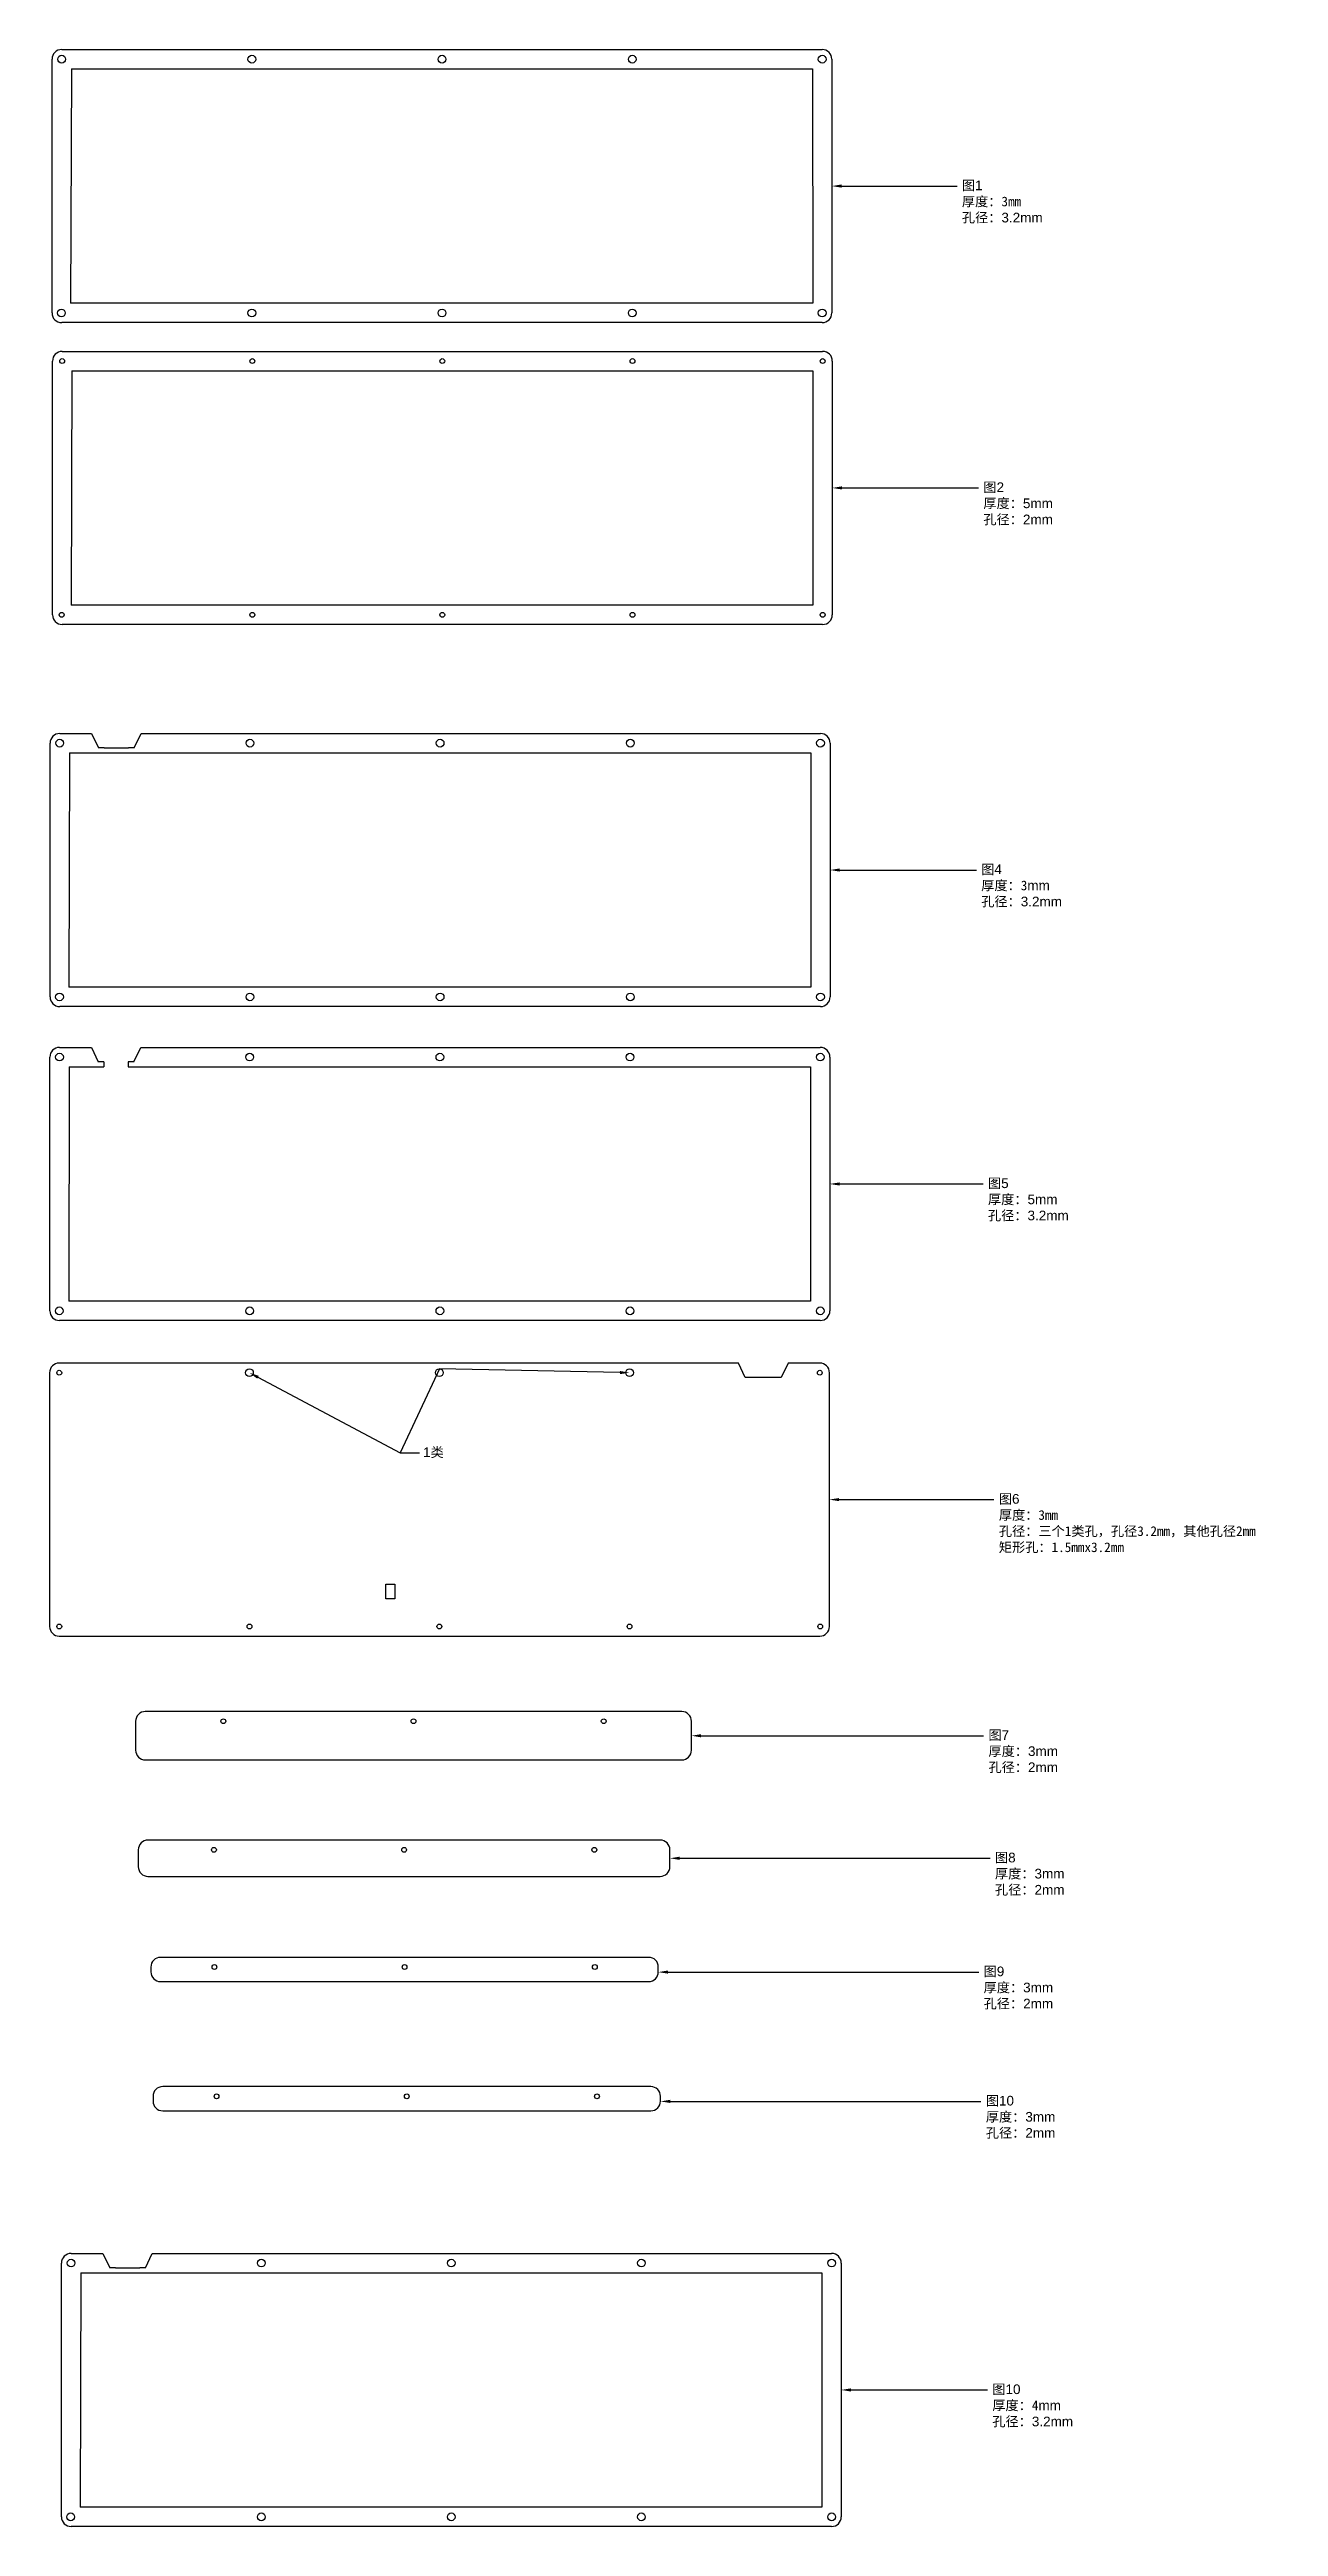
# Model space of a CAD drawing. Header units: millimetres. Extents: x 2374 to 2882, y 1235 to 2259.
import ezdxf
from ezdxf import colors
from ezdxf.entities.mleader import LeaderData, LeaderLine
from ezdxf.math import Vec2, Vec3

# ---------------------------------------------------------------- set-up
doc = ezdxf.new("R2010")
doc.units = ezdxf.units.MM
doc.styles.get("Standard").update_dxf_attribs({"font": 'arial.ttf'})

msp = doc.modelspace()

# ---------------------------------------------------------------- linework, layer by layer
for p, q in [((2374.7, 2150.5), (2374.7, 2255.5)), ((2378.7, 2259.5), (2693.4, 2259.5)), ((2697.4, 2255.5), (2697.4, 2150.5)), ((2382.7, 2251.5), (2382.4, 2154.5)), ((2382.7, 2251.5), (2689.4, 2251.5)), ((2689.4, 2251.5), (2689.5, 2154.5)), ((2689.5, 2154.5), (2382.4, 2154.5)), ((2693.4, 2146.5), (2378.7, 2146.5)), ((2378.9, 2134.6), (2693.6, 2134.6)), ((2374.9, 2025.6), (2374.9, 2130.6)), ((2382.9, 2126.6), (2382.6, 2029.6)), ((2382.9, 2126.6), (2689.6, 2126.6)), ((2689.6, 2126.6), (2689.6, 2029.6)), ((2697.6, 2130.6), (2697.6, 2025.6)), ((2689.6, 2029.6), (2382.6, 2029.6)), ((2693.6, 2021.6), (2378.9, 2021.6)), ((2373.9, 1867.5), (2373.9, 1972.5)), ((2377.9, 1976.5), (2391.1, 1976.5)), ((2381.9, 1968.5), (2381.7, 1871.5)), ((2381.9, 1968.5), (2396.3, 1968.5)), ((2391.1, 1976.5), (2393.9, 1970.5)), ((2396.3, 1970.5), (2393.9, 1970.5)), ((2396.3, 1970.5), (2406.3, 1970.5)), ((2396.3, 1968.5), (2406.3, 1968.5)), ((2408.7, 1970.5), (2406.3, 1970.5)), ((2406.3, 1968.5), (2688.7, 1968.5)), ((2408.7, 1970.5), (2411.6, 1976.5)), ((2411.6, 1976.5), (2692.7, 1976.5)), ((2688.7, 1968.5), (2688.7, 1871.5)), ((2696.7, 1972.5), (2696.7, 1867.5)), ((2688.7, 1871.5), (2381.7, 1871.5)), ((2692.7, 1863.5), (2377.9, 1863.5)), ((2377.8, 1846.6), (2391, 1846.6)), ((2391, 1846.6), (2393.8, 1840.6)), ((2408.6, 1840.6), (2411.4, 1846.6)), ((2411.4, 1846.6), (2692.6, 1846.6)), ((2373.8, 1737.6), (2373.8, 1842.6)), ((2381.8, 1838.6), (2381.6, 1741.6)), ((2381.8, 1838.6), (2396.2, 1838.6)), ((2396.2, 1840.6), (2393.8, 1840.6)), ((2396.2, 1840.6), (2396.2, 1838.6)), ((2408.6, 1840.6), (2406.2, 1840.6)), ((2406.2, 1840.6), (2406.2, 1838.6)), ((2406.2, 1838.6), (2688.6, 1838.6)), ((2688.6, 1838.6), (2688.6, 1741.6)), ((2696.6, 1842.6), (2696.6, 1737.6)), ((2692.6, 1733.6), (2377.8, 1733.6)), ((2688.6, 1741.6), (2381.6, 1741.6)), ((2373.7, 1712), (2373.7, 1607)), ((2658.8, 1716), (2377.7, 1716)), ((2661.6, 1710), (2658.8, 1716)), ((2679.3, 1716), (2676.4, 1710)), ((2692.4, 1716), (2679.3, 1716)), ((2696.4, 1607), (2696.4, 1712)), ((2676.4, 1710), (2661.6, 1710)), ((2377.7, 1603), (2692.4, 1603)), ((2378.6, 1238.6), (2378.6, 1343.6)), ((2382.6, 1347.6), (2395.7, 1347.6)), ((2395.7, 1347.6), (2398.6, 1341.6)), ((2413.4, 1341.6), (2416.2, 1347.6)), ((2416.2, 1347.6), (2697.3, 1347.6)), ((2701.3, 1343.6), (2701.3, 1238.6)), ((2386.6, 1339.6), (2386.3, 1242.6)), ((2386.6, 1339.6), (2401, 1339.6)), ((2401, 1341.6), (2398.6, 1341.6)), ((2401, 1341.6), (2411, 1341.6)), ((2401, 1339.6), (2411, 1339.6)), ((2413.4, 1341.6), (2411, 1341.6)), ((2411, 1339.6), (2693.3, 1339.6)), ((2693.3, 1339.6), (2693.3, 1242.6)), ((2693.3, 1242.6), (2386.3, 1242.6)), ((2697.3, 1234.6), (2382.6, 1234.6))]:
    msp.add_line(p, q)
msp.add_lwpolyline([(2512.9, 1624.5), (2516.6, 1624.5), (2516.6, 1618.5), (2512.9, 1618.5)], close=True)
for points in [[(2413.3, 1551.8), (2635.3, 1551.8, 0.414214), (2639.3, 1555.8), (2639.3, 1567.8, 0.414214), (2635.3, 1571.8), (2413.3, 1571.8, 0.414214), (2409.3, 1567.8), (2409.3, 1555.8, 0.414214)], [(2414.4, 1503.6), (2626.4, 1503.6, 0.414214), (2630.4, 1507.6), (2630.4, 1514.6, 0.414214), (2626.4, 1518.6), (2414.4, 1518.6, 0.414214), (2410.4, 1514.6), (2410.4, 1507.6, 0.414214)], [(2621.6, 1470.1), (2419.6, 1470.1, 0.414214), (2415.6, 1466.1), (2415.6, 1464.1, 0.414214), (2419.6, 1460.1), (2621.6, 1460.1, 0.414214), (2625.6, 1464.1), (2625.6, 1466.1, 0.414214)], [(2622.5, 1416.6), (2420.5, 1416.6, 0.414214), (2416.5, 1412.6), (2416.5, 1410.6, 0.414214), (2420.5, 1406.6), (2622.5, 1406.6, 0.414214), (2626.5, 1410.6), (2626.5, 1412.6, 0.414214)]]:
    msp.add_lwpolyline(points, format="xyb", close=True)
for centre, radius in [((2378.7, 2255.5), 1.6), ((2457.4, 2255.5), 1.6), ((2536.1, 2255.5), 1.6), ((2614.8, 2255.5), 1.6), ((2693.4, 2255.5), 1.6), ((2378.6, 2150.5), 1.6), ((2457.4, 2150.5), 1.6), ((2536.1, 2150.5), 1.6), ((2614.8, 2150.5), 1.6), ((2693.4, 2150.5), 1.6), ((2378.9, 2130.6), 1), ((2457.6, 2130.6), 1), ((2536.2, 2130.6), 1), ((2614.9, 2130.6), 1), ((2693.6, 2130.6), 1), ((2378.7, 2025.6), 1), ((2457.6, 2025.6), 1), ((2536.2, 2025.6), 1), ((2614.9, 2025.6), 1), ((2693.6, 2025.6), 1), ((2377.9, 1972.5), 1.6), ((2456.6, 1972.5), 1.6), ((2535.3, 1972.5), 1.6), ((2614, 1972.5), 1.6), ((2692.7, 1972.5), 1.6), ((2377.8, 1867.5), 1.6), ((2456.6, 1867.5), 1.6), ((2535.3, 1867.5), 1.6), ((2614, 1867.5), 1.6), ((2692.7, 1867.5), 1.6), ((2377.8, 1842.6), 1.6), ((2456.5, 1842.6), 1.6), ((2535.2, 1842.6), 1.6), ((2613.9, 1842.6), 1.6), ((2692.6, 1842.6), 1.6), ((2377.7, 1737.6), 1.6), ((2456.5, 1737.6), 1.6), ((2535.2, 1737.6), 1.6), ((2613.9, 1737.6), 1.6), ((2692.6, 1737.6), 1.6), ((2377.7, 1712), 1), ((2456.4, 1712), 1.6), ((2535, 1712), 1.6), ((2613.7, 1712), 1.6), ((2692.4, 1712), 1), ((2377.7, 1607), 1), ((2456.4, 1607), 1), ((2535, 1607), 1), ((2613.7, 1607), 1), ((2692.6, 1607), 1), ((2445.6, 1567.8), 1), ((2524.3, 1567.8), 1), ((2603, 1567.8), 1), ((2441.7, 1514.6), 1), ((2520.4, 1514.6), 1), ((2599.1, 1514.6), 1), ((2441.9, 1466.1), 1), ((2520.6, 1466.1), 1), ((2599.3, 1466.1), 1), ((2442.8, 1412.6), 1), ((2521.5, 1412.6), 1), ((2600.2, 1412.6), 1), ((2382.6, 1343.6), 1.6), ((2461.3, 1343.6), 1.6), ((2539.9, 1343.6), 1.6), ((2618.6, 1343.6), 1.6), ((2697.3, 1343.6), 1.6), ((2382.4, 1238.6), 1.6), ((2461.3, 1238.6), 1.6), ((2539.9, 1238.6), 1.6), ((2618.6, 1238.6), 1.6), ((2697.3, 1238.6), 1.6)]:
    msp.add_circle(centre, radius)
for centre, start, end in [((2378.7, 2255.5), 90, 180), ((2693.4, 2255.5), 0, 90), ((2378.7, 2150.5), 180, 270), ((2693.4, 2150.5), 270, 0), ((2378.9, 2130.6), 90, 180), ((2693.6, 2130.6), 0, 90), ((2378.9, 2025.6), 180, 270), ((2693.6, 2025.6), 270, 0), ((2377.9, 1972.5), 90, 180), ((2692.7, 1972.5), 0, 90), ((2377.9, 1867.5), 180, 270), ((2692.7, 1867.5), 270, 0), ((2377.8, 1842.6), 90, 180), ((2692.6, 1842.6), 0, 90), ((2377.8, 1737.6), 180, 270), ((2692.6, 1737.6), 270, 0), ((2377.7, 1712), 90, 180), ((2692.4, 1712), 0, 90), ((2377.7, 1607), 180, 270), ((2692.4, 1607), 270, 0), ((2382.6, 1343.6), 90, 180), ((2697.3, 1343.6), 0, 90), ((2382.6, 1238.6), 180, 270), ((2697.3, 1238.6), 270, 0)]:
    msp.add_arc(centre, 4, start, end)

# ---------------------------------------------------------------- leaders
ml = msp.add_multileader_mtext('Standard')
ml.set_content('{\\fSimSun|b0|i0|c134|p2;图}1\\P{\\fSimSun|b0|i0|c134|p2;厚度：3mm}\\P{\\fSimSun|b0|i0|c134|p2;孔径：}3.2mm', color=256)
ml.set_leader_properties()
ml.build(insert=Vec2(0, 0))
ctx = ml.context
ctx.base_point, ctx.plane_origin = Vec3(2749.2, 2203), Vec3(2697.4, 2203)
notes = []
notes.append((ctx, [(0, (1, 1, 0), (2741.2, 2203), (1, 0), 8, [(0, [(2697.4, 2203)], 0, [])])]))
ctx.mtext.insert, ctx.mtext.flow_direction = Vec3(2751.2, 2205.3), 5
ml = msp.add_multileader_mtext('Standard')
ml.set_content('{\\fSimSun|b0|i0|c134|p2;图}2\\P{\\fSimSun|b0|i0|c134|p2;厚度：}5mm\\P{\\fSimSun|b0|i0|c134|p2;孔径：}2mm', color=256)
ml.set_leader_properties()
ml.build(insert=Vec2(0, 0))
ctx = ml.context
ctx.base_point, ctx.plane_origin = Vec3(2758.1, 2078.1), Vec3(2697.6, 2078.1)
notes.append((ctx, [(0, (1, 1, 0), (2750.1, 2078.1), (1, 0), 8, [(0, [(2697.6, 2078.1)], 0, [])])]))
ctx.mtext.insert, ctx.mtext.flow_direction = Vec3(2760.1, 2080.4), 5
ml = msp.add_multileader_mtext('Standard')
ml.set_content('{\\fSimSun|b0|i0|c134|p2;图}4\\P{\\fSimSun|b0|i0|c134|p2;厚度：3}mm\\P{\\fSimSun|b0|i0|c134|p2;孔径：}3.2mm', color=256)
ml.set_leader_properties()
ml.build(insert=Vec2(0, 0))
ctx = ml.context
ctx.base_point, ctx.plane_origin = Vec3(2757.2, 1920), Vec3(2696.7, 1920)
notes.append((ctx, [(0, (1, 1, 0), (2749.2, 1920), (1, 0), 8, [(0, [(2696.7, 1920)], 0, [])])]))
ctx.mtext.insert, ctx.mtext.flow_direction = Vec3(2759.2, 1922.3), 5
ml = msp.add_multileader_mtext('Standard')
ml.set_content('{\\fSimSun|b0|i0|c134|p2;图}5\\P{\\fSimSun|b0|i0|c134|p2;厚度：}5mm\\P{\\fSimSun|b0|i0|c134|p2;孔径：}3.2mm', color=256)
ml.set_leader_properties()
ml.build(insert=Vec2(0, 0))
ctx = ml.context
ctx.base_point, ctx.plane_origin = Vec3(2760, 1790.1), Vec3(2696.6, 1790.1)
notes.append((ctx, [(0, (1, 1, 0), (2752, 1790.1), (1, 0), 8, [(0, [(2696.6, 1790.1)], 0, [])])]))
ctx.mtext.insert, ctx.mtext.flow_direction = Vec3(2762, 1792.4), 5
ml = msp.add_multileader_mtext('Standard')
ml.set_content('1{\\fSimSun|b0|i0|c134|p2;类}', color=256)
ml.set_leader_properties()
ml.build(insert=Vec2(0, 0))
ctx = ml.context
ctx.base_point, ctx.plane_origin = Vec3(2526.8, 1678.8), Vec3(2613.7, 1712)
ctx.text_align_type = 2
notes.append((ctx, [(1, (1, 1, 0), (2518.8, 1678.8), (1, 0), 8, [(1, [(2613.7, 1712), (2535, 1713.6)], 0, []), (2, [(2456.4, 1712)], 0, [])])]))
ctx.mtext.insert, ctx.mtext.alignment, ctx.mtext.flow_direction = Vec3(2536.8, 1681.1), 3, 5
ml = msp.add_multileader_mtext('Standard')
ml.set_content('{\\fSimSun|b0|i0|c134|p2;图}6{\\fSimSun|b0|i0|c134|p2;\\P厚度：3mm\\P孔径：三个1类孔，孔径3.2mm，其他孔径2mm\\P矩形孔：1.5mmx3.2mm}', color=256)
ml.set_leader_properties()
ml.build(insert=Vec2(0, 0))
ctx = ml.context
ctx.base_point, ctx.plane_origin = Vec3(2764.5, 1659.5), Vec3(2696.4, 1659.5)
notes.append((ctx, [(0, (1, 1, 0), (2756.5, 1659.5), (1, 0), 8, [(0, [(2696.4, 1659.5)], 0, [])])]))
ctx.mtext.insert, ctx.mtext.flow_direction = Vec3(2766.5, 1661.8), 5
ml = msp.add_multileader_mtext('Standard')
ml.set_content('{\\fSimSun|b0|i0|c134|p2;图}7\\P{\\fSimSun|b0|i0|c134|p2;厚度：}3mm\\P{\\fSimSun|b0|i0|c134|p2;孔径：}2mm', color=256)
ml.set_leader_properties()
ml.build(insert=Vec2(0, 0))
ctx = ml.context
ctx.base_point, ctx.plane_origin = Vec3(2760.2, 1561.8), Vec3(2639.3, 1561.8)
notes.append((ctx, [(0, (1, 1, 0), (2752.2, 1561.8), (1, 0), 8, [(0, [(2639.3, 1561.8)], 0, [])])]))
ctx.mtext.insert, ctx.mtext.flow_direction = Vec3(2762.2, 1564.1), 5
ml = msp.add_multileader_mtext('Standard')
ml.set_content('{\\fSimSun|b0|i0|c134|p2;图}8\\P{\\fSimSun|b0|i0|c134|p2;厚度：}3mm\\P{\\fSimSun|b0|i0|c134|p2;孔径：}2mm', color=256)
ml.set_leader_properties()
ml.build(insert=Vec2(0, 0))
ctx = ml.context
ctx.base_point, ctx.plane_origin = Vec3(2762.9, 1511.1), Vec3(2630.4, 1511.1)
notes.append((ctx, [(0, (1, 1, 0), (2754.9, 1511.1), (1, 0), 8, [(0, [(2630.4, 1511.1)], 0, [])])]))
ctx.mtext.insert, ctx.mtext.flow_direction = Vec3(2764.9, 1513.4), 5
ml = msp.add_multileader_mtext('Standard')
ml.set_content('{\\fSimSun|b0|i0|c134|p2;图}9\\P{\\fSimSun|b0|i0|c134|p2;厚度：}3mm\\P{\\fSimSun|b0|i0|c134|p2;孔径：}2mm', color=256)
ml.set_leader_properties()
ml.build(insert=Vec2(0, 0))
ctx = ml.context
ctx.base_point, ctx.plane_origin = Vec3(2758.2, 1464), Vec3(2625.6, 1464)
notes.append((ctx, [(0, (1, 1, 0), (2750.2, 1464), (1, 0), 8, [(0, [(2625.6, 1464)], 0, [])])]))
ctx.mtext.insert, ctx.mtext.flow_direction = Vec3(2760.2, 1466.3), 5
ml = msp.add_multileader_mtext('Standard')
ml.set_content('{\\fSimSun|b0|i0|c134|p2;图}10\\P{\\fSimSun|b0|i0|c134|p2;厚度：}3mm\\P{\\fSimSun|b0|i0|c134|p2;孔径：}2mm', color=256)
ml.set_leader_properties()
ml.build(insert=Vec2(0, 0))
ctx = ml.context
ctx.base_point, ctx.plane_origin = Vec3(2759.1, 1410.5), Vec3(2626.5, 1410.5)
notes.append((ctx, [(0, (1, 1, 0), (2751.1, 1410.5), (1, 0), 8, [(0, [(2626.5, 1410.5)], 0, [])])]))
ctx.mtext.insert, ctx.mtext.flow_direction = Vec3(2761.1, 1412.8), 5
ml = msp.add_multileader_mtext('Standard')
ml.set_content('{\\fSimSun|b0|i0|c134|p2;图}10\\P{\\fSimSun|b0|i0|c134|p2;厚度：4}mm\\P{\\fSimSun|b0|i0|c134|p2;孔径：}3.2mm', color=256)
ml.set_leader_properties()
ml.build(insert=Vec2(0, 0))
ctx = ml.context
ctx.base_point, ctx.plane_origin = Vec3(2761.8, 1291.1), Vec3(2701.3, 1291.1)
notes.append((ctx, [(0, (1, 1, 0), (2753.8, 1291.1), (1, 0), 8, [(0, [(2701.3, 1291.1)], 0, [])])]))
ctx.mtext.insert, ctx.mtext.flow_direction = Vec3(2763.8, 1293.4), 5
for ctx, leaders in notes:
    for number, flags, end, landing, length, lines in leaders:
        leader = LeaderData()
        leader.index, (leader.has_last_leader_line, leader.has_dogleg_vector, leader.attachment_direction) = number, flags
        leader.last_leader_point, leader.dogleg_vector, leader.dogleg_length = Vec3(end), Vec3(landing), length
        for number, points, colour, breaks in lines:
            line = LeaderLine()
            line.index, line.vertices, line.color, line.breaks = number, Vec3.list(points), colors.encode_raw_color(colour), breaks
            leader.lines.append(line)
        ctx.leaders.append(leader)

doc.saveas('drawing.dxf')
